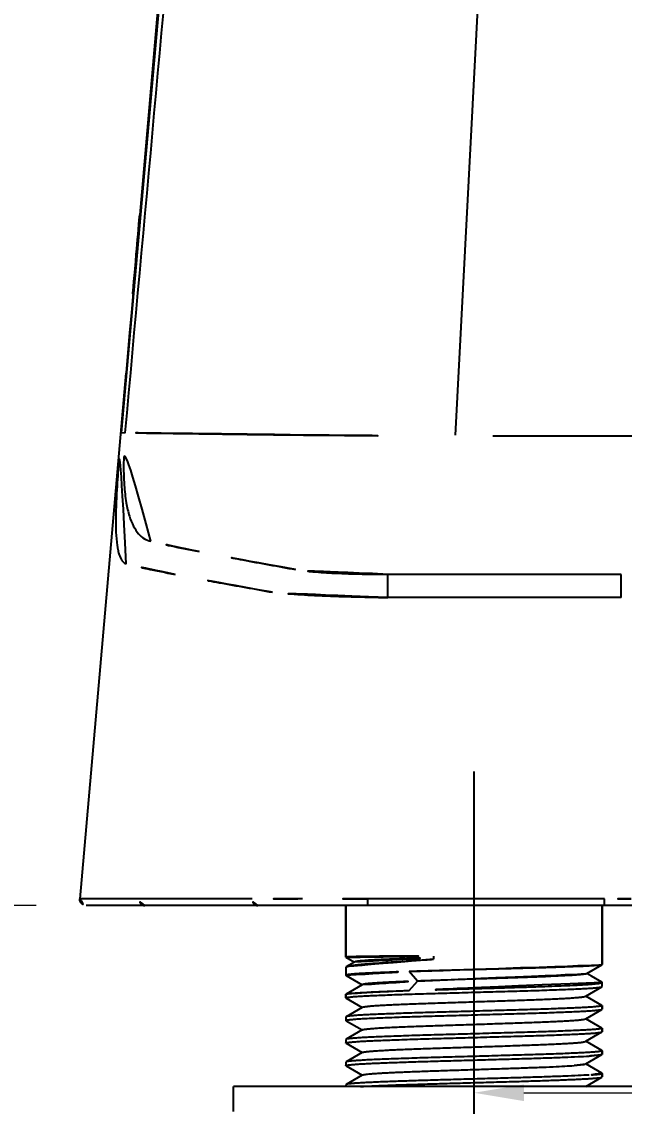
# Model space of a CAD drawing. Extents: x 16296660632 to 16296672714, y -37409619871 to -37409617455.
# Drawn here: x 16296672227.1 to 16296672275.3, y -37409617863.3 to -37409617776.4 of the extents above; entities that cross this region are included whole.
import ezdxf

# ---------------------------------------------------------------- set-up
doc = ezdxf.new("R2010")
doc.units = 0
doc.header["$LTSCALE"] = 10
doc.header["$MEASUREMENT"] = 0
doc.header["$PDMODE"] = 3
doc.header["$PDSIZE"] = -10
doc.linetypes.add('ACAD_ISO08W100', pattern=[36, 24, -3, 6, -3])
doc.layers.get('0').update_dxf_attribs({"linetype": 'CONTINUOUS'})
doc.layers.get('DEFPOINTS').update_dxf_attribs({"linetype": 'CONTINUOUS'})
doc.layers.add('02___PRT_ALL_AXES', color=7, linetype='CONTINUOUS')
doc.layers.add('06___PRT_ALL_SURFS', color=7, linetype='CONTINUOUS')
doc.styles.add('Daelim Dimension', font='')
doc.styles.get('Daelim Dimension').set_extended_font_data('나눔고딕')
doc.dimstyles.new('DEFAULT', dxfattribs={"dimscale": 2, "dimtxt": 2, "dimasz": 2, "dimexe": 0, "dimexo": 2, "dimgap": 1, "dimtad": 1, "dimdec": 1, "dimzin": 9, "dimdsep": 46, "dimtxsty": 'Daelim Dimension', "dimcen": 0.5, "dimclrd": 252, "dimclre": 252, "dimclrt": 3, "dimadec": 1, "dimazin": 0, "dimtfac": 1, "dimtdec": 1, "dimtix": 1, "dimtmove": 0, "dimatfit": 3, "dimfxl": 1, "dimtolj": 1, "dimtzin": 1, "dimlwd": 9, "dimlwe": 9, "dimarcsym": 0})

# ---------------------------------------------------------------- blocks, each defined once
blk = doc.blocks.new('*D4')
at = {"color": 5, "lineweight": 9, "transparency": 16777216}
for p, q in [((16296672362.71858, -37409617794.36756), (16296672362.71858, -37409617862.24598)), ((16296672263.28633, -37409617858.24598), (16296672263.28633, -37409617862.24598)), ((16296672267.28633, -37409617862.24598), (16296672358.71858, -37409617862.24598))]:
    blk.add_line(p, q, dxfattribs=at)
at = {"color": 5, "transparency": 16777216}
for points in [[(16296672267.28633, -37409617861.57932), (16296672267.28633, -37409617862.91264), (16296672263.28633, -37409617862.24598)], [(16296672358.71858, -37409617861.57932), (16296672358.71858, -37409617862.91264), (16296672362.71858, -37409617862.24598)]]:
    blk.add_solid(points, dxfattribs=at)
at = {"layer": 'DEFPOINTS', "color": 0, "transparency": 16777216}
for p in [(16296672362.71858, -37409617790.36756), (16296672263.28633, -37409617862.24598), (16296672362.71858, -37409617862.24598)]:
    blk.add_point(p, dxfattribs=at)
at = {"color": 7, "transparency": 16777216, "insert": (16296672313.00246, -37409617854.80249), "char_height": 10, "attachment_point": 5, "style": 'Daelim Dimension'}
blk.add_mtext('\\A1;99', dxfattribs=at)
blk = doc.blocks.new('*D6')
at = {"color": 5, "lineweight": 9, "transparency": 16777216}
for p, q in [((16296672259.286, -37409617724.947), (16296672211.297, -37409617724.947)), ((16296672211.297, -37409617728.947), (16296672211.297, -37409617843.245)), ((16296672228.239, -37409617847.245), (16296672211.297, -37409617847.245))]:
    blk.add_line(p, q, dxfattribs=at)
at = {"color": 5, "transparency": 16777216}
for points in [[(16296672210.63, -37409617728.947), (16296672211.964, -37409617728.947), (16296672211.297, -37409617724.947)], [(16296672210.63, -37409617843.245), (16296672211.964, -37409617843.245), (16296672211.297, -37409617847.245)]]:
    blk.add_solid(points, dxfattribs=at)
at = {"layer": 'DEFPOINTS', "color": 0, "transparency": 16777216}
for p in [(16296672263.286, -37409617724.947), (16296672211.297, -37409617847.245), (16296672232.239, -37409617847.245)]:
    blk.add_point(p, dxfattribs=at)
at = {"color": 7, "transparency": 16777216, "insert": (16296672203.903, -37409617786.096), "char_height": 10, "attachment_point": 5, "rotation": 90, "style": 'Daelim Dimension'}
blk.add_mtext('\\A1;122', dxfattribs=at)

msp = doc.modelspace()

# ---------------------------------------------------------------- linework, layer by layer
msp.add_line((16296672261.811939, -37409617809.569168), (16296672264.48793, -37409617758.216568))
at = {"color": 7, "linetype": 'Continuous'}
for p, q in [((16296672235.04635, -37409617809.349419), (16296672235.375, -37409617809.37706)), ((16296672264.79427, -37409617809.628067), (16296672287.099739, -37409617809.601517)), ((16296672256.37755, -37409617822.56826), (16296672256.37755, -37409617820.713867)), ((16296672275.06525, -37409617820.713867), (16296672256.37755, -37409617820.713867)), ((16296672275.06525, -37409617822.56826), (16296672275.06525, -37409617820.713867)), ((16296672275.06525, -37409617822.56826), (16296672256.37755, -37409617822.56826)), ((16296672234.61408, -37409617846.701431), (16296672231.741131, -37409617846.701668)), ((16296672234.80929, -37409617846.701447), (16296672234.61408, -37409617846.701431)), ((16296672234.889509, -37409617846.701462), (16296672234.80929, -37409617846.701447)), ((16296672236.10499, -37409617846.701607), (16296672234.889509, -37409617846.701462)), ((16296672236.46332, -37409617846.70166), (16296672236.10499, -37409617846.701607)), ((16296672245.52902, -37409617846.701668), (16296672236.46332, -37409617846.70166)), ((16296672249.56904, -37409617846.698357), (16296672249.193171, -37409617846.697968)), ((16296672254.780279, -37409617847.245247), (16296672254.780279, -37409617846.710373)), ((16296672273.732719, -37409617846.710373), (16296672254.780279, -37409617846.710373)), ((16296672273.732719, -37409617847.245247), (16296672273.732719, -37409617846.710373)), ((16296672288.992189, -37409617847.245247), (16296672232.239229, -37409617847.245247)), ((16296672253.036329, -37409617851.384697), (16296672253.036329, -37409617847.245247)), ((16296672273.536329, -37409617851.980003), (16296672273.536329, -37409617847.245247)), ((16296672253.03857, -37409617851.387268), (16296672253.712641, -37409617851.776527)), ((16296672260.05131, -37409617851.299362), (16296672260.05131, -37409617851.551117)), ((16296672253.06699, -37409617852.150513), (16296672253.036329, -37409617852.185791)), ((16296672253.712641, -37409617851.776527), (16296672253.06699, -37409617852.15049)), ((16296672253.738779, -37409617851.761391), (16296672253.712641, -37409617851.776527)), ((16296672272.320379, -37409617852.687531), (16296672273.52791, -37409617851.989708)), ((16296672273.52791, -37409617851.989708), (16296672273.536329, -37409617851.980003)), ((16296672253.036329, -37409617852.834579), (16296672253.03665, -37409617852.832329)), ((16296672253.04846, -37409617852.848587), (16296672253.036329, -37409617852.834579)), ((16296672253.04846, -37409617852.848587), (16296672254.339939, -37409617853.595253)), ((16296672258.77541, -37409617853.295242), (16296672258.11006, -37409617852.534576)), ((16296672272.2927, -37409617852.703529), (16296672272.320379, -37409617852.687531)), ((16296672254.339939, -37409617853.595253), (16296672253.04846, -37409617854.341904)), ((16296672254.367741, -37409617853.57917), (16296672254.339939, -37409617853.595253)), ((16296672258.11006, -37409617854.055908), (16296672258.77541, -37409617853.295242)), ((16296672272.232731, -37409617854.500237), (16296672273.52421, -37409617853.753593)), ((16296672273.5196, -37409617853.38118), (16296672273.536329, -37409617853.40049)), ((16296672273.52421, -37409617853.753593), (16296672273.536329, -37409617853.739578)), ((16296672273.536329, -37409617853.739578), (16296672273.536329, -37409617853.40049)), ((16296672253.04846, -37409617854.341904), (16296672253.036329, -37409617854.355904)), ((16296672253.036329, -37409617854.644577), (16296672253.036329, -37409617854.355904)), ((16296672253.036329, -37409617854.644577), (16296672253.03664, -37409617854.642349)), ((16296672253.04846, -37409617854.658592), (16296672253.036329, -37409617854.644577)), ((16296672253.04846, -37409617854.658592), (16296672254.339939, -37409617855.405243)), ((16296672272.204929, -37409617854.516319), (16296672272.232731, -37409617854.500237)), ((16296672273.52421, -37409617855.246887), (16296672272.232731, -37409617854.500237)), ((16296672254.339939, -37409617855.405243), (16296672253.04846, -37409617856.151894)), ((16296672254.367741, -37409617855.389168), (16296672254.339939, -37409617855.405243)), ((16296672272.232731, -37409617856.310242), (16296672273.52421, -37409617855.563591)), ((16296672273.52421, -37409617855.246887), (16296672273.536329, -37409617855.260902)), ((16296672273.52421, -37409617855.563591), (16296672273.536329, -37409617855.549583)), ((16296672273.536329, -37409617855.260902), (16296672273.53602, -37409617855.263138)), ((16296672273.536329, -37409617855.549583), (16296672273.536329, -37409617855.260902)), ((16296672253.04846, -37409617856.151894), (16296672253.036329, -37409617856.165909)), ((16296672253.036329, -37409617856.454582), (16296672253.03664, -37409617856.452347)), ((16296672253.04846, -37409617856.46859), (16296672253.036329, -37409617856.454582)), ((16296672253.04846, -37409617856.46859), (16296672254.339939, -37409617857.21524)), ((16296672272.204929, -37409617856.326317), (16296672272.232731, -37409617856.310242)), ((16296672273.52421, -37409617857.056892), (16296672272.232731, -37409617856.310242)), ((16296672254.339939, -37409617857.21524), (16296672253.04846, -37409617857.961891)), ((16296672254.367741, -37409617857.199173), (16296672254.339939, -37409617857.21524)), ((16296672272.232731, -37409617858.120247), (16296672273.52421, -37409617857.373596)), ((16296672273.52421, -37409617857.056892), (16296672273.536329, -37409617857.070908)), ((16296672273.52421, -37409617857.373596), (16296672273.536329, -37409617857.359581)), ((16296672273.536329, -37409617857.070908), (16296672273.53602, -37409617857.073143)), ((16296672273.536329, -37409617857.359581), (16296672273.536329, -37409617857.070908)), ((16296672253.04846, -37409617857.961891), (16296672253.036329, -37409617857.975906)), ((16296672253.036329, -37409617858.26458), (16296672253.03665, -37409617858.262337)), ((16296672253.04846, -37409617858.278587), (16296672253.036329, -37409617858.26458)), ((16296672253.04846, -37409617858.278587), (16296672254.339939, -37409617859.025253)), ((16296672272.204929, -37409617858.136307), (16296672272.232731, -37409617858.120247)), ((16296672273.52421, -37409617858.866898), (16296672272.232731, -37409617858.120247)), ((16296672254.339939, -37409617859.025253), (16296672253.04846, -37409617859.771896)), ((16296672254.367741, -37409617859.009171), (16296672254.339939, -37409617859.025253)), ((16296672272.232731, -37409617859.930237), (16296672273.52421, -37409617859.183594)), ((16296672273.52421, -37409617858.866898), (16296672273.536329, -37409617858.880913)), ((16296672273.52421, -37409617859.183594), (16296672273.536329, -37409617859.169579)), ((16296672273.536329, -37409617858.880913), (16296672273.53602, -37409617858.883141)), ((16296672273.536329, -37409617859.169579), (16296672273.536329, -37409617858.880913)), ((16296672253.04846, -37409617859.771896), (16296672253.036329, -37409617859.785896)), ((16296672253.036329, -37409617860.074577), (16296672253.03665, -37409617860.072327)), ((16296672253.04846, -37409617860.088593), (16296672253.036329, -37409617860.074577)), ((16296672272.204929, -37409617859.94632), (16296672272.232731, -37409617859.930237)), ((16296672273.52421, -37409617860.676903), (16296672272.232731, -37409617859.930237)), ((16296672253.04846, -37409617860.088593), (16296672254.339939, -37409617860.835243)), ((16296672254.339939, -37409617860.835243), (16296672253.04846, -37409617861.581886)), ((16296672254.367741, -37409617860.819168), (16296672254.339939, -37409617860.835243)), ((16296672273.52421, -37409617860.676903), (16296672273.536329, -37409617860.690903)), ((16296672273.536329, -37409617860.690903), (16296672273.53602, -37409617860.693153)), ((16296672273.536329, -37409617860.979584), (16296672273.536329, -37409617860.690903)), ((16296672253.04846, -37409617861.581886), (16296672253.036329, -37409617861.595909)), ((16296672272.232731, -37409617861.740242), (16296672273.52421, -37409617860.993591)), ((16296672273.52421, -37409617860.993591), (16296672273.536329, -37409617860.979584))]:
    msp.add_line(p, q, dxfattribs=at)
at = {"color": 1, "linetype": 'ACAD_ISO08W100'}
msp.add_line((16296672263.286329, -37409617836.498253), (16296672263.286341, -37409617902.566849), dxfattribs=at)
at = {"color": 7, "linetype": 'Continuous'}
msp.add_lwpolyline([(16296672273.5196, -37409617853.38118), (16296672272.682619, -37409617852.897087), (16296672272.320379, -37409617852.687531)], dxfattribs=at)
for centre, radius, start, end in [((16296672263.13085, -37409616609.902771), 1199.726385, 269.365380682, 270.07944871), ((16296672232.239229, -37409617846.745247), 0.5, 174.99986027, 269.99923502), ((16296672246.167089, -37409620455.152519), 2608.456376, 89.810830325, 89.925250452)]:
    msp.add_arc(centre, radius, start, end, dxfattribs=at)
for points in [[(16296672235.04635, -37409617809.349419), (16296672236.54336, -37409617792.281738), (16296672238.040819, -37409617775.214104), (16296672239.539339, -37409617758.146553)], [(16296672235.37491, -37409617809.378014), (16296672236.9209, -37409617792.306824), (16296672238.47546, -37409617775.236397), (16296672240.039761, -37409617758.166893)]]:
    msp.add_open_spline(points, degree=3, dxfattribs=at)
for points, knots in [([(16296672249.842199, -37409617809.55542), (16296672247.150351, -37409617809.526253), (16296672242.327971, -37409617809.461052), (16296672237.505569, -37409617809.396233), (16296672235.374849, -37409617809.377831)], [0, 0, 0, 0, 0.558182955, 1, 1, 1, 1]), ([(16296672235.457081, -37409617819.876297), (16296672235.161341, -37409617819.800346), (16296672234.92827, -37409617819.322311), (16296672234.79096, -37409617818.790894), (16296672234.684059, -37409617818.185066), (16296672234.613609, -37409617817.243408), (16296672234.60704, -37409617815.850517), (16296672234.68144, -37409617814.065979), (16296672234.83371, -37409617811.855247), (16296672234.968889, -37409617810.231148), (16296672235.04635, -37409617809.349419)], [0, 0, 0, 0, 0.085138717, 0.118532874, 0.157689078, 0.25516319, 0.382192014, 0.545578331, 0.75319822, 1, 1, 1, 1]), ([(16296672237.43166, -37409617818.053299), (16296672237.2472, -37409617818.026123), (16296672236.87006, -37409617817.88726), (16296672236.391899, -37409617817.460617), (16296672235.99169, -37409617816.832527), (16296672235.66437, -37409617815.986816), (16296672235.4139, -37409617814.879288), (16296672235.25507, -37409617813.429626), (16296672235.22208, -37409617811.557121), (16296672235.30282, -37409617810.157379), (16296672235.374821, -37409617809.377998)], [0, 0, 0, 0, 0.058945226, 0.123238214, 0.199242497, 0.292320421, 0.408594616, 0.557252164, 0.75256799, 1, 1, 1, 1]), ([(16296672241.28002, -37409617818.897232), (16296672240.532351, -37409617818.749702), (16296672239.24568, -37409617818.486122), (16296672237.96512, -37409617818.192482), (16296672237.431669, -37409617818.053299)], [0, 0, 0, 0, 0.580241621, 1, 1, 1, 1]), ([(16296672248.99967, -37409617820.332024), (16296672247.59267, -37409617820.069893), (16296672245.015341, -37409617819.613983), (16296672242.443661, -37409617819.126907), (16296672241.28002, -37409617818.897232)], [0, 0, 0, 0, 0.546827613, 1, 1, 1, 1]), ([(16296672239.35656, -37409617820.720192), (16296672238.599039, -37409617820.57251), (16296672237.29542, -37409617820.308746), (16296672235.997761, -37409617820.015259), (16296672235.457081, -37409617819.876297)], [0, 0, 0, 0, 0.580271672, 1, 1, 1, 1]), ([(16296672247.151199, -37409617822.152328), (16296672245.730829, -37409617821.888603), (16296672243.128519, -37409617821.433723), (16296672240.53157, -37409617820.948967), (16296672239.35656, -37409617820.720192)], [0, 0, 0, 0, 0.546858441, 1, 1, 1, 1]), ([(16296672256.37755, -37409617820.713867), (16296672255.597891, -37409617820.71386), (16296672254.10808, -37409617820.696854), (16296672252.04109, -37409617820.624069), (16296672250.360371, -37409617820.510643), (16296672249.389759, -37409617820.404694), (16296672248.99967, -37409617820.332024)], [0, 0, 0, 0, 0.316350782, 0.60450203, 0.838997158, 1, 1, 1, 1]), ([(16296672256.37755, -37409617822.56826), (16296672255.40428, -37409617822.555481), (16296672253.544149, -37409617822.517807), (16296672250.9622, -37409617822.427437), (16296672248.85939, -37409617822.311996), (16296672247.64348, -37409617822.214699), (16296672247.151199, -37409617822.152328)], [0, 0, 0, 0, 0.31607687, 0.604146742, 0.838865527, 1, 1, 1, 1]), ([(16296672236.94618, -37409617847.245247), (16296672236.815359, -37409617847.245232), (16296672236.539721, -37409617847.121368), (16296672236.45204, -37409617846.835022), (16296672236.46335, -37409617846.701668)], [0, 0, 0, 0, 0.494306835, 1, 1, 1, 1]), ([(16296672245.991039, -37409617847.245247), (16296672245.86488, -37409617847.245216), (16296672245.597, -37409617847.115044), (16296672245.518299, -37409617846.834511), (16296672245.529079, -37409617846.701668)], [0, 0, 0, 0, 0.486264099, 1, 1, 1, 1]), ([(16296672249.193171, -37409617846.697968), (16296672248.806641, -37409617846.697609), (16296672247.58526, -37409617846.697083), (16296672246.363871, -37409617846.697212), (16296672245.52902, -37409617846.701668)], [0, 0, 0, 0, 0.316461889, 1, 1, 1, 1]), ([(16296672275.854759, -37409617846.717033), (16296672275.679569, -37409617846.716423), (16296672274.972231, -37409617846.713989), (16296672274.264879, -37409617846.711838), (16296672273.732719, -37409617846.710373)], [0, 0, 0, 0, 0.247663724, 1, 1, 1, 1]), ([(16296672253.036329, -37409617851.384697), (16296672253.036329, -37409617851.383667), (16296672253.039351, -37409617851.381378), (16296672253.04521, -37409617851.379593), (16296672253.055201, -37409617851.377228), (16296672253.075911, -37409617851.37397), (16296672253.111731, -37409617851.370079), (16296672253.166229, -37409617851.365837), (16296672253.2362, -37409617851.36161), (16296672253.32148, -37409617851.357468), (16296672253.42194, -37409617851.353409), (16296672253.537451, -37409617851.349442), (16296672253.66782, -37409617851.345581), (16296672253.870781, -37409617851.340332), (16296672254.15996, -37409617851.334213), (16296672254.54826, -37409617851.327591), (16296672254.989849, -37409617851.32151), (16296672255.482019, -37409617851.316017), (16296672256.021799, -37409617851.31118), (16296672256.605881, -37409617851.307053), (16296672257.462709, -37409617851.30246), (16296672258.615721, -37409617851.299019), (16296672259.56004, -37409617851.298813), (16296672260.05131, -37409617851.299362)], [0, 0, 0, 0, 0.000438436, 0.00133897, 0.002770054, 0.004745037, 0.010340328, 0.018135391, 0.028126385, 0.040297673, 0.054630388, 0.07110514, 0.089700083, 0.110384491, 0.157889631, 0.213340153, 0.27639149, 0.346667754, 0.42373629, 0.507134889, 0.596341783, 0.79000328, 1, 1, 1, 1]), ([(16296672260.05131, -37409617851.551117), (16296672259.589621, -37409617851.578987), (16296672258.69912, -37409617851.632843), (16296672257.42201, -37409617851.712547), (16296672256.27039, -37409617851.789108), (16296672255.40081, -37409617851.852966), (16296672254.78631, -37409617851.9039), (16296672254.392111, -37409617851.939796), (16296672254.04561, -37409617851.975128), (16296672253.748659, -37409617852.009949), (16296672253.50276, -37409617852.044067), (16296672253.30929, -37409617852.077591), (16296672253.181339, -37409617852.106667), (16296672253.10663, -37409617852.131378), (16296672253.07847, -37409617852.143867), (16296672253.06703, -37409617852.15049)], [0, 0, 0, 0, 0.197712485, 0.381356156, 0.546984267, 0.691074881, 0.754064414, 0.810562648, 0.860276128, 0.902946395, 0.938366523, 0.966372187, 0.986888131, 0.994350583, 1, 1, 1, 1]), ([(16296672253.738779, -37409617851.761391), (16296672253.74659, -37409617851.756866), (16296672253.767401, -37409617851.748901), (16296672253.805361, -37409617851.738678), (16296672253.856091, -37409617851.728348), (16296672253.948799, -37409617851.713127), (16296672254.096189, -37409617851.695053), (16296672254.30999, -37409617851.674454), (16296672254.57198, -37409617851.65377), (16296672254.88065, -37409617851.633034), (16296672255.23423, -37409617851.612267), (16296672255.789499, -37409617851.583237), (16296672256.579309, -37409617851.547943), (16296672257.629801, -37409617851.507278), (16296672258.80094, -37409617851.466751), (16296672259.61953, -37409617851.440697), (16296672260.045031, -37409617851.427559)], [0, 0, 0, 0, 0.00428113, 0.010491218, 0.018672612, 0.028835315, 0.055087358, 0.089131373, 0.130789164, 0.179830739, 0.235974124, 0.298913825, 0.443758021, 0.611245455, 0.797927159, 1, 1, 1, 1]), ([(16296672258.11006, -37409617852.534576), (16296672258.91769, -37409617852.508293), (16296672260.59351, -37409617852.458397), (16296672262.708389, -37409617852.40065), (16296672264.44803, -37409617852.353989), (16296672265.7384, -37409617852.319252), (16296672266.988211, -37409617852.284897), (16296672268.17679, -37409617852.250954), (16296672269.28447, -37409617852.217438), (16296672270.29291, -37409617852.18438), (16296672271.1854, -37409617852.151802), (16296672271.849739, -37409617852.123932), (16296672272.312321, -37409617852.101341), (16296672272.60416, -37409617852.085381), (16296672272.85742, -37409617852.069572), (16296672273.07106, -37409617852.053963), (16296672273.2442, -37409617852.038528), (16296672273.362789, -37409617852.025124), (16296672273.43676, -37409617852.013863), (16296672273.476681, -37409617852.00631), (16296672273.506081, -37409617851.998863), (16296672273.522051, -37409617851.99308), (16296672273.527889, -37409617851.989708)], [0, 0, 0, 0, 0.157090002, 0.325930084, 0.411295101, 0.495406442, 0.576874858, 0.654355037, 0.726566088, 0.792312121, 0.850505096, 0.900186303, 0.921575012, 0.940539452, 0.957005445, 0.970904533, 0.982181232, 0.990797327, 0.994098356, 0.996727348, 0.99868936, 1, 1, 1, 1]), ([(16296672253.03665, -37409617852.832329), (16296672253.037741, -37409617852.828407), (16296672253.046841, -37409617852.820473), (16296672253.066019, -37409617852.812157), (16296672253.095739, -37409617852.803078), (16296672253.155781, -37409617852.789627), (16296672253.257589, -37409617852.773773), (16296672253.410931, -37409617852.75576), (16296672253.605471, -37409617852.737579), (16296672253.84033, -37409617852.719261), (16296672254.11459, -37409617852.700867), (16296672254.427099, -37409617852.682426), (16296672254.77656, -37409617852.663948), (16296672255.311991, -37409617852.638237), (16296672256.061529, -37409617852.606644), (16296672257.04817, -37409617852.569962), (16296672257.744499, -37409617852.546494), (16296672258.11006, -37409617852.534576)], [0, 0, 0, 0, 0.00240221, 0.006491373, 0.012526036, 0.020575615, 0.042793785, 0.073156348, 0.111577059, 0.157912998, 0.211975688, 0.273552568, 0.342383781, 0.418193583, 0.589433978, 0.78446651, 1, 1, 1, 1]), ([(16296672258.77541, -37409617853.295242), (16296672259.47942, -37409617853.268944), (16296672260.94021, -37409617853.218483), (16296672262.78385, -37409617853.158913), (16296672264.30064, -37409617853.110077), (16296672265.426319, -37409617853.073334), (16296672266.5173, -37409617853.036621), (16296672267.555759, -37409617852.999962), (16296672268.52475, -37409617852.963371), (16296672269.40851, -37409617852.926888), (16296672270.19269, -37409617852.890541), (16296672270.77796, -37409617852.859138), (16296672271.186991, -37409617852.833473), (16296672271.446449, -37409617852.815201), (16296672271.6728, -37409617852.796997), (16296672271.86511, -37409617852.778877), (16296672272.022711, -37409617852.760963), (16296672272.144899, -37409617852.743141), (16296672272.22447, -37409617852.727623), (16296672272.269699, -37409617852.714127), (16296672272.286221, -37409617852.707268), (16296672272.29269, -37409617852.703529)], [0, 0, 0, 0, 0.156137765, 0.323943472, 0.408813311, 0.492473831, 0.573557702, 0.650741441, 0.722767609, 0.788465323, 0.846772163, 0.896750225, 0.918360198, 0.937601688, 0.954396522, 0.968684738, 0.980411998, 0.989541089, 0.996058493, 0.998344256, 1, 1, 1, 1]), ([(16296672253.03664, -37409617854.642349), (16296672253.037399, -37409617854.639618), (16296672253.042379, -37409617854.633873), (16296672253.060711, -37409617854.62352), (16296672253.09922, -37409617854.61187), (16296672253.16254, -37409617854.59864), (16296672253.249451, -37409617854.585228), (16296672253.359489, -37409617854.571617), (16296672253.492599, -37409617854.557953), (16296672253.648439, -37409617854.54422), (16296672253.900551, -37409617854.524757), (16296672254.269461, -37409617854.50103), (16296672254.774139, -37409617854.473717), (16296672255.35787, -37409617854.446297), (16296672256.01523, -37409617854.418823), (16296672256.74011, -37409617854.391273), (16296672257.525801, -37409617854.363701), (16296672258.364981, -37409617854.336113), (16296672259.567909, -37409617854.298569), (16296672261.143579, -37409617854.25238), (16296672263.079309, -37409617854.197861), (16296672265.02272, -37409617854.143341), (16296672266.90177, -37409617854.088882), (16296672268.39547, -37409617854.042427), (16296672269.506281, -37409617854.004578), (16296672270.257799, -37409617853.977028), (16296672270.94458, -37409617853.949516), (16296672271.56023, -37409617853.922058), (16296672272.09906, -37409617853.894707), (16296672272.55607, -37409617853.867477), (16296672272.883711, -37409617853.84375), (16296672273.1017, -37409617853.824127), (16296672273.23134, -37409617853.810471), (16296672273.33787, -37409617853.796867), (16296672273.42127, -37409617853.783539), (16296672273.48101, -37409617853.770271), (16296672273.51306, -37409617853.76001), (16296672273.524179, -37409617853.753593)], [0, 0, 0, 0, 0.000413978, 0.00104182, 0.003083017, 0.00623562, 0.01051668, 0.015923791, 0.022447226, 0.030075401, 0.038792916, 0.059410058, 0.084114214, 0.112676088, 0.144835009, 0.180292083, 0.218719048, 0.259759766, 0.303032105, 0.394653621, 0.490195371, 0.586115872, 0.678859447, 0.764995443, 0.804575724, 0.841334732, 0.874929518, 0.905051576, 0.931422187, 0.953798128, 0.971976961, 0.979438583, 0.985793626, 0.99103072, 0.99514064, 0.998123128, 1, 1, 1, 1]), ([(16296672254.36775, -37409617853.57917), (16296672254.37396, -37409617853.575577), (16296672254.389681, -37409617853.56897), (16296672254.432421, -37409617853.555969), (16296672254.50724, -37409617853.540947), (16296672254.62182, -37409617853.523788), (16296672254.769251, -37409617853.5065), (16296672254.94891, -37409617853.489037), (16296672255.160179, -37409617853.471512), (16296672255.402269, -37409617853.453934), (16296672255.78385, -37409617853.429237), (16296672256.33007, -37409617853.399033), (16296672257.06266, -37409617853.364113), (16296672257.889521, -37409617853.329086), (16296672258.47102, -37409617853.306618), (16296672258.77541, -37409617853.295242)], [0, 0, 0, 0, 0.004861795, 0.01150752, 0.030310225, 0.056537407, 0.090135713, 0.131003943, 0.179011332, 0.233973558, 0.295694742, 0.43846213, 0.605148246, 0.793326196, 1, 1, 1, 1]), ([(16296672273.536329, -37409617853.40049), (16296672273.536329, -37409617853.404602), (16296672273.52964, -37409617853.414574), (16296672273.511551, -37409617853.424408), (16296672273.48357, -37409617853.435219), (16296672273.44482, -37409617853.445732), (16296672273.395269, -37409617853.456497), (16296672273.30772, -37409617853.472038), (16296672273.171289, -37409617853.490646), (16296672272.97571, -37409617853.511803), (16296672272.738461, -37409617853.532967), (16296672272.460529, -37409617853.554153), (16296672272.143129, -37409617853.575256), (16296672271.7876, -37409617853.596329), (16296672271.24194, -37409617853.625526), (16296672270.477301, -37409617853.661087), (16296672269.47019, -37409617853.702003), (16296672268.356701, -37409617853.742607), (16296672267.155979, -37409617853.782913), (16296672265.8887, -37409617853.822853), (16296672264.57663, -37409617853.862427), (16296672262.80323, -37409617853.914543), (16296672260.64517, -37409617853.977081), (16296672258.9345, -37409617854.02906), (16296672258.11006, -37409617854.055908)], [0, 0, 0, 0, 0.000798754, 0.002085459, 0.004005102, 0.006597071, 0.009875405, 0.013845106, 0.023852452, 0.036593552, 0.052025787, 0.070083339, 0.090693618, 0.113769413, 0.139211331, 0.19675554, 0.262343381, 0.334849021, 0.413025997, 0.495531135, 0.580948261, 0.667810664, 0.839893197, 1, 1, 1, 1]), ([(16296672258.11006, -37409617854.055908), (16296672257.758329, -37409617854.06736), (16296672257.08674, -37409617854.089973), (16296672256.13225, -37409617854.125237), (16296672255.28775, -37409617854.160408), (16296672254.658911, -37409617854.190826), (16296672254.22044, -37409617854.215721), (16296672253.943069, -37409617854.233421), (16296672253.70163, -37409617854.251068), (16296672253.49707, -37409617854.268646), (16296672253.330099, -37409617854.286018), (16296672253.20146, -37409617854.303291), (16296672253.11829, -37409617854.318321), (16296672253.071671, -37409617854.331497), (16296672253.054899, -37409617854.338181), (16296672253.048479, -37409617854.341904)], [0, 0, 0, 0, 0.20806734, 0.397291786, 0.564709011, 0.707797299, 0.769514621, 0.824359251, 0.872124353, 0.912637578, 0.945745656, 0.971352099, 0.989400997, 0.995611702, 1, 1, 1, 1]), ([(16296672254.36776, -37409617855.389168), (16296672254.37821, -37409617855.383133), (16296672254.40727, -37409617855.372948), (16296672254.460939, -37409617855.359909), (16296672254.534389, -37409617855.346741), (16296672254.627279, -37409617855.333366), (16296672254.739571, -37409617855.319931), (16296672254.92717, -37409617855.30069), (16296672255.208031, -37409617855.277367), (16296672255.598761, -37409617855.250618), (16296672256.05835, -37409617855.22374), (16296672256.58267, -37409617855.196777), (16296672257.167049, -37409617855.169746), (16296672257.80624, -37409617855.142677), (16296672258.75111, -37409617855.105492), (16296672260.02277, -37409617855.059837), (16296672261.624849, -37409617855.006317), (16296672263.286329, -37409617854.952744), (16296672264.947821, -37409617854.899162), (16296672266.5499, -37409617854.84565), (16296672267.82156, -37409617854.800003), (16296672268.76643, -37409617854.76281), (16296672269.405621, -37409617854.735741), (16296672269.99, -37409617854.70871), (16296672270.51432, -37409617854.681747), (16296672270.973909, -37409617854.654869), (16296672271.364639, -37409617854.628113), (16296672271.6455, -37409617854.604797), (16296672271.833099, -37409617854.585564), (16296672271.945391, -37409617854.572121), (16296672272.038271, -37409617854.558746), (16296672272.111731, -37409617854.54557), (16296672272.1654, -37409617854.532539), (16296672272.19446, -37409617854.522362), (16296672272.20491, -37409617854.516319)], [0, 0, 0, 0, 0.002026928, 0.005115604, 0.009287148, 0.014541301, 0.020872116, 0.028270204, 0.046200668, 0.068181755, 0.094019434, 0.12348751, 0.156320859, 0.192229747, 0.230890663, 0.315069832, 0.405853557, 0.499999838, 0.594146085, 0.684929731, 0.76910884, 0.807770114, 0.843678699, 0.876512221, 0.905980374, 0.931817788, 0.953799381, 0.971729161, 0.979127449, 0.98545881, 0.990712525, 0.994883679, 0.997972973, 1, 1, 1, 1]), ([(16296672253.03664, -37409617856.452347), (16296672253.037399, -37409617856.449623), (16296672253.042379, -37409617856.443871), (16296672253.060711, -37409617856.433517), (16296672253.09923, -37409617856.421867), (16296672253.16254, -37409617856.408638), (16296672253.249451, -37409617856.395233), (16296672253.359501, -37409617856.38163), (16296672253.492611, -37409617856.36795), (16296672253.648451, -37409617856.354218), (16296672253.900551, -37409617856.334747), (16296672254.269461, -37409617856.311028), (16296672254.774139, -37409617856.283722), (16296672255.357861, -37409617856.256302), (16296672256.015221, -37409617856.228813), (16296672256.74011, -37409617856.201279), (16296672257.525801, -37409617856.173714), (16296672258.36499, -37409617856.146103), (16296672259.56794, -37409617856.108566), (16296672261.14361, -37409617856.062378), (16296672263.07933, -37409617856.007874), (16296672265.02273, -37409617855.953346), (16296672266.90177, -37409617855.89888), (16296672268.39547, -37409617855.852432), (16296672269.506281, -37409617855.814583), (16296672270.257811, -37409617855.787033), (16296672270.944599, -37409617855.759506), (16296672271.560261, -37409617855.732063), (16296672272.099079, -37409617855.704712), (16296672272.556089, -37409617855.677483), (16296672272.883711, -37409617855.653748), (16296672273.1017, -37409617855.634132), (16296672273.23135, -37409617855.620468), (16296672273.33787, -37409617855.606873), (16296672273.42127, -37409617855.593536), (16296672273.48101, -37409617855.580276), (16296672273.51306, -37409617855.570007), (16296672273.524179, -37409617855.563591)], [0, 0, 0, 0, 0.000414008, 0.001041886, 0.003083146, 0.006235809, 0.010516911, 0.015923995, 0.022447392, 0.030075575, 0.038793026, 0.059409975, 0.084113926, 0.112675671, 0.144834481, 0.180291712, 0.218719013, 0.259760569, 0.303033655, 0.394655243, 0.490196378, 0.586116251, 0.678859268, 0.7649954, 0.804576048, 0.841335549, 0.874930682, 0.905052818, 0.931423045, 0.953798681, 0.97197729, 0.979438847, 0.985793802, 0.991030817, 0.995140696, 0.998123151, 1, 1, 1, 1]), ([(16296672273.53602, -37409617855.263138), (16296672273.535271, -37409617855.265869), (16296672273.530291, -37409617855.271606), (16296672273.511959, -37409617855.281967), (16296672273.47345, -37409617855.293617), (16296672273.41013, -37409617855.306847), (16296672273.323219, -37409617855.320251), (16296672273.213181, -37409617855.333847), (16296672273.08007, -37409617855.347527), (16296672272.924231, -37409617855.361267), (16296672272.672119, -37409617855.38073), (16296672272.303209, -37409617855.404457), (16296672271.798531, -37409617855.43177), (16296672271.214809, -37409617855.459183), (16296672270.557461, -37409617855.486671), (16296672269.83259, -37409617855.514214), (16296672269.046909, -37409617855.541779), (16296672268.207729, -37409617855.569382), (16296672267.004789, -37409617855.606918), (16296672265.42911, -37409617855.653107), (16296672263.49337, -37409617855.707626), (16296672261.549971, -37409617855.762138), (16296672259.670931, -37409617855.816597), (16296672258.177231, -37409617855.863052), (16296672257.066429, -37409617855.900909), (16296672256.314899, -37409617855.928459), (16296672255.628099, -37409617855.955971), (16296672255.01244, -37409617855.983429), (16296672254.47361, -37409617856.010773), (16296672254.0166, -37409617856.03801), (16296672253.688959, -37409617856.061737), (16296672253.47097, -37409617856.081352), (16296672253.34133, -37409617856.095016), (16296672253.2348, -37409617856.108612), (16296672253.1514, -37409617856.121948), (16296672253.09166, -37409617856.135208), (16296672253.059601, -37409617856.145477), (16296672253.048479, -37409617856.151894)], [0, 0, 0, 0, 0.000413978, 0.001041819, 0.003083014, 0.006235617, 0.010516679, 0.015923794, 0.022447228, 0.030075392, 0.03879289, 0.059410041, 0.084114282, 0.112675903, 0.144834027, 0.180290353, 0.218716865, 0.259757888, 0.303030746, 0.394652705, 0.490194401, 0.586114958, 0.678858274, 0.764993348, 0.804573735, 0.841333423, 0.874929042, 0.905051624, 0.931422223, 0.953798105, 0.971976964, 0.979438594, 0.985793636, 0.991030725, 0.995140642, 0.998123128, 1, 1, 1, 1]), ([(16296672254.367741, -37409617857.199173), (16296672254.378201, -37409617857.193123), (16296672254.40727, -37409617857.182953), (16296672254.460939, -37409617857.169907), (16296672254.534389, -37409617857.156738), (16296672254.627279, -37409617857.143356), (16296672254.739571, -37409617857.129929), (16296672254.927179, -37409617857.110687), (16296672255.208031, -37409617857.087372), (16296672255.59877, -37409617857.060623), (16296672256.05835, -37409617857.033737), (16296672256.58268, -37409617857.006767), (16296672257.167049, -37409617856.979736), (16296672257.80624, -37409617856.952667), (16296672258.75111, -37409617856.915489), (16296672260.02277, -37409617856.869827), (16296672261.624849, -37409617856.816322), (16296672263.286329, -37409617856.762741), (16296672264.947821, -37409617856.709167), (16296672266.5499, -37409617856.655647), (16296672267.82156, -37409617856.610001), (16296672268.76643, -37409617856.572807), (16296672269.405621, -37409617856.545738), (16296672269.98999, -37409617856.518707), (16296672270.51432, -37409617856.491737), (16296672270.9739, -37409617856.464867), (16296672271.364639, -37409617856.43811), (16296672271.6455, -37409617856.414803), (16296672271.833099, -37409617856.395554), (16296672271.945391, -37409617856.382118), (16296672272.03828, -37409617856.368752), (16296672272.111731, -37409617856.355583), (16296672272.1654, -37409617856.342529), (16296672272.19445, -37409617856.332359), (16296672272.20491, -37409617856.326317)], [0, 0, 0, 0, 0.002028155, 0.005117319, 0.009287536, 0.014541469, 0.020873828, 0.028271475, 0.046201397, 0.068182496, 0.094020681, 0.123487842, 0.156322299, 0.192229916, 0.230891928, 0.315070789, 0.405854272, 0.500000474, 0.594146778, 0.68493047, 0.769109397, 0.807770476, 0.843678815, 0.876512933, 0.905979986, 0.931818854, 0.953798757, 0.971730362, 0.979127273, 0.98545836, 0.990713421, 0.994884579, 0.997972363, 1, 1, 1, 1]), ([(16296672253.03665, -37409617858.262337), (16296672253.037399, -37409617858.259613), (16296672253.042379, -37409617858.253868), (16296672253.060711, -37409617858.243523), (16296672253.09923, -37409617858.231857), (16296672253.16255, -37409617858.218643), (16296672253.24946, -37409617858.205231), (16296672253.359501, -37409617858.191628), (16296672253.492611, -37409617858.177963), (16296672253.648451, -37409617858.164223), (16296672253.900551, -37409617858.14476), (16296672254.269461, -37409617858.121033), (16296672254.77413, -37409617858.093719), (16296672255.357861, -37409617858.066307), (16296672256.015221, -37409617858.038818), (16296672256.74011, -37409617858.011276), (16296672257.52581, -37409617857.983704), (16296672258.365009, -37409617857.956108), (16296672259.567961, -37409617857.918571), (16296672261.14362, -37409617857.872383), (16296672263.079321, -37409617857.817863), (16296672265.022711, -37409617857.763344), (16296672266.901739, -37409617857.708893), (16296672268.39546, -37409617857.66243), (16296672269.506281, -37409617857.62458), (16296672270.25782, -37409617857.597023), (16296672270.944611, -37409617857.569511), (16296672271.56027, -37409617857.542061), (16296672272.099091, -37409617857.514709), (16296672272.556089, -37409617857.48748), (16296672272.88372, -37409617857.463753), (16296672273.1017, -37409617857.44413), (16296672273.23135, -37409617857.430473), (16296672273.33787, -37409617857.41687), (16296672273.42127, -37409617857.403526), (16296672273.48101, -37409617857.390266), (16296672273.51306, -37409617857.380013), (16296672273.524179, -37409617857.373596)], [0, 0, 0, 0, 0.000414037, 0.001041949, 0.00308327, 0.006235976, 0.01051707, 0.015924065, 0.022447372, 0.030075531, 0.038792884, 0.059409662, 0.084113603, 0.112675454, 0.144834378, 0.180291852, 0.218719378, 0.259761235, 0.303034645, 0.394656166, 0.490195482, 0.586114702, 0.678857953, 0.764994848, 0.804575885, 0.841335863, 0.874931465, 0.905053815, 0.93142372, 0.953799031, 0.971977397, 0.97943889, 0.985793814, 0.991030814, 0.99514068, 0.998123139, 1, 1, 1, 1]), ([(16296672273.53602, -37409617857.073143), (16296672273.535271, -37409617857.075867), (16296672273.530291, -37409617857.081612), (16296672273.511959, -37409617857.091972), (16296672273.47345, -37409617857.103622), (16296672273.41013, -37409617857.116852), (16296672273.323219, -37409617857.130257), (16296672273.213181, -37409617857.14386), (16296672273.080059, -37409617857.157532), (16296672272.924231, -37409617857.171257), (16296672272.672119, -37409617857.190727), (16296672272.303209, -37409617857.214447), (16296672271.798531, -37409617857.241768), (16296672271.214809, -37409617857.26918), (16296672270.557461, -37409617857.296669), (16296672269.832569, -37409617857.324211), (16296672269.046881, -37409617857.351784), (16296672268.207701, -37409617857.379379), (16296672267.004749, -37409617857.416924), (16296672265.429079, -37409617857.463097), (16296672263.493361, -37409617857.517616), (16296672261.549959, -37409617857.572144), (16296672259.670919, -37409617857.626602), (16296672258.17721, -37409617857.67305), (16296672257.066389, -37409617857.710907), (16296672256.314859, -37409617857.738457), (16296672255.628071, -37409617857.765984), (16296672255.012409, -37409617857.793427), (16296672254.473579, -37409617857.820778), (16296672254.016581, -37409617857.848007), (16296672253.68895, -37409617857.871727), (16296672253.470961, -37409617857.891357), (16296672253.34132, -37409617857.905006), (16296672253.2348, -37409617857.918617), (16296672253.1514, -37409617857.931953), (16296672253.09166, -37409617857.945213), (16296672253.059601, -37409617857.955467), (16296672253.048479, -37409617857.961891)], [0, 0, 0, 0, 0.000413992, 0.001041849, 0.003083075, 0.006235704, 0.01051678, 0.015923875, 0.022447286, 0.030075453, 0.038792918, 0.059409923, 0.084113912, 0.112675533, 0.144834037, 0.180290957, 0.218718037, 0.259759448, 0.303032466, 0.394654121, 0.490195313, 0.586115293, 0.678858385, 0.764994776, 0.804575645, 0.841335449, 0.874930909, 0.905053279, 0.931423447, 0.95379901, 0.971977509, 0.979439038, 0.985793932, 0.99103089, 0.995140744, 0.998123175, 1, 1, 1, 1]), ([(16296672254.36776, -37409617859.009171), (16296672254.37822, -37409617859.003128), (16296672254.40727, -37409617858.992958), (16296672254.460939, -37409617858.979912), (16296672254.534389, -37409617858.966743), (16296672254.627279, -37409617858.953369), (16296672254.739571, -37409617858.939934), (16296672254.927179, -37409617858.920677), (16296672255.208031, -37409617858.897377), (16296672255.59877, -37409617858.870613), (16296672256.05835, -37409617858.843742), (16296672256.58268, -37409617858.816772), (16296672257.167049, -37409617858.789749), (16296672257.80624, -37409617858.76268), (16296672258.75111, -37409617858.725487), (16296672260.02277, -37409617858.67984), (16296672261.624849, -37409617858.62632), (16296672263.286329, -37409617858.572746), (16296672264.947821, -37409617858.519173), (16296672266.5499, -37409617858.465652), (16296672267.82156, -37409617858.419998), (16296672268.76643, -37409617858.382812), (16296672269.405621, -37409617858.355743), (16296672269.98999, -37409617858.328712), (16296672270.51432, -37409617858.301743), (16296672270.9739, -37409617858.274872), (16296672271.364639, -37409617858.248108), (16296672271.645491, -37409617858.2248), (16296672271.833099, -37409617858.205551), (16296672271.945391, -37409617858.192123), (16296672272.03828, -37409617858.178749), (16296672272.111731, -37409617858.165573), (16296672272.1654, -37409617858.152527), (16296672272.194469, -37409617858.142357), (16296672272.204929, -37409617858.136307)], [0, 0, 0, 0, 0.002027968, 0.005115816, 0.009286513, 0.014541739, 0.020873147, 0.028269843, 0.046201469, 0.06818116, 0.094020331, 0.12348703, 0.156321524, 0.19222952, 0.230890889, 0.31506971, 0.405853318, 0.499999614, 0.594145823, 0.684929283, 0.769108073, 0.807770177, 0.843677596, 0.87651235, 0.905979109, 0.931817716, 0.953798342, 0.971728676, 0.97912598, 0.98545833, 0.990712704, 0.994882712, 0.997971575, 1, 1, 1, 1]), ([(16296672273.53602, -37409617858.883141), (16296672273.535271, -37409617858.885872), (16296672273.530291, -37409617858.891609), (16296672273.511959, -37409617858.90197), (16296672273.47345, -37409617858.91362), (16296672273.41013, -37409617858.926849), (16296672273.323219, -37409617858.940247), (16296672273.213181, -37409617858.953857), (16296672273.08007, -37409617858.967529), (16296672272.924231, -37409617858.98127), (16296672272.672131, -37409617859.000717), (16296672272.303221, -37409617859.024452), (16296672271.79855, -37409617859.051773), (16296672271.21483, -37409617859.079178), (16296672270.55747, -37409617859.106667), (16296672269.832569, -37409617859.134209), (16296672269.046869, -37409617859.161781), (16296672268.20768, -37409617859.189377), (16296672267.004721, -37409617859.226921), (16296672265.429041, -37409617859.273109), (16296672263.49333, -37409617859.327621), (16296672261.54994, -37409617859.382141), (16296672259.67091, -37409617859.4366), (16296672258.1772, -37409617859.483063), (16296672257.06638, -37409617859.520897), (16296672256.314831, -37409617859.548462), (16296672255.62804, -37409617859.575974), (16296672255.012381, -37409617859.603432), (16296672254.47356, -37409617859.630783), (16296672254.01656, -37409617859.657997), (16296672253.688931, -37409617859.68174), (16296672253.470949, -37409617859.701347), (16296672253.341311, -37409617859.715019), (16296672253.2348, -37409617859.728607), (16296672253.1514, -37409617859.741951), (16296672253.09166, -37409617859.755211), (16296672253.059601, -37409617859.765472), (16296672253.048479, -37409617859.771896)], [0, 0, 0, 0, 0.000413985, 0.001041835, 0.003083047, 0.006235655, 0.010516701, 0.015923765, 0.022447133, 0.030075225, 0.038792578, 0.059409301, 0.084112946, 0.112674579, 0.144833549, 0.180291025, 0.218718623, 0.259760513, 0.30303401, 0.394656255, 0.490197182, 0.586115672, 0.678858265, 0.764995354, 0.804576486, 0.84133651, 0.874932072, 0.905054535, 0.931424576, 0.953799988, 0.971978134, 0.979439555, 0.985794271, 0.99103106, 0.995140828, 0.998123207, 1, 1, 1, 1]), ([(16296672272.4991, -37409617859.300293), (16296672272.634821, -37409617859.291603), (16296672272.82621, -37409617859.278313), (16296672273.06464, -37409617859.257698), (16296672273.206301, -37409617859.243347), (16296672273.322479, -37409617859.229057), (16296672273.413179, -37409617859.215103), (16296672273.47777, -37409617859.201157), (16296672273.512341, -37409617859.19043), (16296672273.524191, -37409617859.183594)], [0, 0, 0, 0, 0.394625883, 0.556629986, 0.694412525, 0.807709968, 0.896351661, 0.960302113, 1, 1, 1, 1]), ([(16296672253.03665, -37409617860.072327), (16296672253.038191, -37409617860.066788), (16296672253.05389, -37409617860.056503), (16296672253.08416, -37409617860.046097), (16296672253.1332, -37409617860.034317), (16296672253.19906, -37409617860.022758), (16296672253.28286, -37409617860.010887), (16296672253.38405, -37409617859.999031), (16296672253.502621, -37409617859.987091), (16296672253.6947, -37409617859.970169), (16296672253.97645, -37409617859.949539), (16296672254.36305, -37409617859.925797), (16296672254.812189, -37409617859.901978), (16296672255.320721, -37409617859.878082), (16296672255.88509, -37409617859.854149), (16296672256.501341, -37409617859.830177), (16296672257.165171, -37409617859.80619), (16296672258.13163, -37409617859.773376), (16296672259.421249, -37409617859.732933), (16296672261.040859, -37409617859.68541), (16296672262.723301, -37409617859.63784), (16296672264.421511, -37409617859.590263), (16296672266.08795, -37409617859.542702), (16296672267.675989, -37409617859.495216), (16296672269.14119, -37409617859.447853), (16296672270.44253, -37409617859.400726), (16296672271.543579, -37409617859.353943), (16296672272.206579, -37409617859.319054), (16296672272.4991, -37409617859.300293)], [0, 0, 0, 0, 0.000885577, 0.002558506, 0.005106601, 0.008548871, 0.012888052, 0.018119449, 0.024236361, 0.031230875, 0.047803002, 0.067723472, 0.090855892, 0.117039979, 0.146093095, 0.177813645, 0.21197863, 0.248350161, 0.326676491, 0.410601877, 0.497780933, 0.585777223, 0.672128031, 0.754419184, 0.830350935, 0.897799587, 0.954878, 1, 1, 1, 1]), ([(16296672254.36776, -37409617860.819168), (16296672254.376539, -37409617860.814087), (16296672254.40016, -37409617860.805229), (16296672254.44342, -37409617860.793861), (16296672254.501591, -37409617860.782356), (16296672254.60837, -37409617860.765358), (16296672254.77849, -37409617860.74514), (16296672255.02552, -37409617860.722054), (16296672255.328381, -37409617860.698807), (16296672255.685011, -37409617860.675438), (16296672256.093031, -37409617860.651993), (16296672256.54966, -37409617860.628502), (16296672257.051861, -37409617860.604973), (16296672257.802389, -37409617860.57251), (16296672258.826639, -37409617860.532608), (16296672260.139099, -37409617860.485977), (16296672261.53653, -37409617860.439293), (16296672262.981199, -37409617860.39254), (16296672264.434099, -37409617860.345787), (16296672265.85603, -37409617860.299057), (16296672267.20857, -37409617860.252411), (16296672268.455231, -37409617860.205856), (16296672269.56237, -37409617860.159569), (16296672270.50009, -37409617860.113579), (16296672271.065229, -37409617860.07933), (16296672271.314911, -37409617860.060959)], [0, 0, 0, 0, 0.001792058, 0.004423603, 0.007913786, 0.012264956, 0.023537338, 0.038188833, 0.056124741, 0.077232276, 0.101367371, 0.12837254, 0.158062787, 0.190241647, 0.261176071, 0.339265207, 0.422404021, 0.508350551, 0.594786743, 0.679381319, 0.759852734, 0.83403164, 0.89991825, 0.955741197, 1, 1, 1, 1]), ([(16296672271.314911, -37409617860.060959), (16296672271.431351, -37409617860.052391), (16296672271.59577, -37409617860.039299), (16296672271.80088, -37409617860.019081), (16296672271.923531, -37409617860.004967), (16296672272.024771, -37409617859.990921), (16296672272.104561, -37409617859.977097), (16296672272.1625, -37409617859.963417), (16296672272.193781, -37409617859.952751), (16296672272.204901, -37409617859.94632)], [0, 0, 0, 0, 0.389382579, 0.550055327, 0.687383133, 0.801062502, 0.8909818, 0.957151534, 1, 1, 1, 1]), ([(16296672272.4991, -37409617860.821617), (16296672272.211651, -37409617860.84005), (16296672271.560989, -37409617860.874397), (16296672270.48127, -37409617860.920502), (16296672269.206261, -37409617860.966927), (16296672267.770571, -37409617861.013588), (16296672266.213169, -37409617861.060371), (16296672264.57634, -37409617861.107224), (16296672262.90451, -37409617861.154091), (16296672261.24304, -37409617861.200958), (16296672259.63703, -37409617861.24778), (16296672258.130051, -37409617861.294518), (16296672256.95503, -37409617861.334534), (16296672256.094971, -37409617861.367104), (16296672255.52038, -37409617861.390694), (16296672254.9986, -37409617861.414238), (16296672254.53314, -37409617861.437737), (16296672254.12718, -37409617861.461159), (16296672253.783461, -37409617861.484467), (16296672253.5371, -37409617861.504799), (16296672253.372919, -37409617861.521584), (16296672253.274839, -37409617861.533279), (16296672253.193769, -37409617861.544922), (16296672253.129709, -37409617861.556396), (16296672253.08292, -37409617861.567772), (16296672253.0576, -37409617861.57663), (16296672253.048479, -37409617861.581886)], [0, 0, 0, 0, 0.044378564, 0.10038382, 0.166506189, 0.240951924, 0.321701575, 0.406566443, 0.493245995, 0.579387257, 0.662655347, 0.740793523, 0.811682661, 0.843799131, 0.873399324, 0.90028549, 0.924273492, 0.945204505, 0.962935792, 0.977352831, 0.983287613, 0.988362236, 0.992570404, 0.995907895, 0.998377999, 1, 1, 1, 1]), ([(16296672273.53602, -37409617860.693153), (16296672273.53511, -37409617860.696419), (16296672273.52841, -37409617860.703178), (16296672273.50437, -37409617860.715042), (16296672273.45348, -37409617860.728477), (16296672273.369711, -37409617860.743721), (16296672273.254431, -37409617860.759209), (16296672273.10841, -37409617860.774933), (16296672272.93182, -37409617860.790733), (16296672272.72534, -37409617860.80661), (16296672272.577749, -37409617860.816566), (16296672272.4991, -37409617860.821617)], [0, 0, 0, 0, 0.009663897, 0.02517075, 0.077105463, 0.158267389, 0.268882412, 0.408781763, 0.57767632, 0.774992922, 1, 1, 1, 1]), ([(16296672254.212351, -37409617861.745232), (16296672254.51033, -37409617861.727226), (16296672255.17881, -37409617861.69339), (16296672256.28046, -37409617861.647713), (16296672257.567989, -37409617861.601753), (16296672259.007219, -37409617861.555573), (16296672260.559971, -37409617861.509293), (16296672262.18503, -37409617861.462959), (16296672263.839319, -37409617861.416603), (16296672265.47893, -37409617861.370247), (16296672267.060381, -37409617861.323952), (16296672268.541719, -37409617861.277733), (16296672269.695431, -37409617861.238159), (16296672270.539101, -37409617861.205963), (16296672271.10231, -37409617861.182632), (16296672271.61359, -37409617861.159348), (16296672272.06954, -37409617861.136108), (16296672272.46715, -37409617861.112961), (16296672272.80377, -37409617861.089897), (16296672273.045059, -37409617861.069809), (16296672273.205879, -37409617861.05323), (16296672273.302, -37409617861.041656), (16296672273.381479, -37409617861.030144), (16296672273.44433, -37409617861.018791), (16296672273.49029, -37409617861.007553), (16296672273.51519, -37409617860.998779), (16296672273.524179, -37409617860.993591)], [0, 0, 0, 0, 0.046324467, 0.103864589, 0.171100669, 0.246250784, 0.327320985, 0.412164684, 0.498532323, 0.584135085, 0.66670265, 0.744048634, 0.814122033, 0.845841673, 0.875064584, 0.901597255, 0.925264528, 0.945910979, 0.963401455, 0.977623614, 0.983480073, 0.988489607, 0.992645712, 0.995944305, 0.99838939, 1, 1, 1, 1])]:
    msp.add_open_spline(points, degree=3, knots=knots, dxfattribs=at)
at = {"layer": '02___PRT_ALL_AXES', "color": 7, "linetype": 'Continuous'}
for p, q in [((16296672239.48867, -37409617758.146881), (16296672236.534611, -37409617791.91188)), ((16296672235.424561, -37409617804.599854), (16296672231.741131, -37409617846.701668)), ((16296672253.036329, -37409617847.245247), (16296672253.036329, -37409617851.384697)), ((16296672273.536329, -37409617847.245247), (16296672273.536329, -37409617851.980003)), ((16296672253.036329, -37409617852.185791), (16296672253.036329, -37409617852.834579)), ((16296672253.036329, -37409617854.355904), (16296672253.036329, -37409617854.644577)), ((16296672273.536329, -37409617855.260902), (16296672273.536329, -37409617855.549583)), ((16296672253.036329, -37409617856.165909), (16296672253.036329, -37409617856.454582)), ((16296672273.536329, -37409617857.070908), (16296672273.536329, -37409617857.359581)), ((16296672253.036329, -37409617857.975906), (16296672253.036329, -37409617858.26458)), ((16296672273.536329, -37409617858.880913), (16296672273.536329, -37409617859.169579)), ((16296672253.036329, -37409617859.785896), (16296672253.036329, -37409617860.074577)), ((16296672273.536329, -37409617860.690903), (16296672273.536329, -37409617860.979584)), ((16296672244.036329, -37409617863.745247), (16296672244.036329, -37409617861.745247)), ((16296672282.536329, -37409617861.745247), (16296672244.036329, -37409617861.745247)), ((16296672253.036329, -37409617861.595909), (16296672253.036329, -37409617861.745247))]:
    msp.add_line(p, q, dxfattribs=at)
msp.add_open_spline([(16296672236.534611, -37409617791.91188), (16296672236.442789, -37409617792.961357), (16296672236.074789, -37409617797.190857), (16296672235.702761, -37409617801.420013), (16296672235.424561, -37409617804.599854)], degree=3, knots=[0, 0, 0, 0, 0.248143965, 1, 1, 1, 1], dxfattribs=at)
at = {"layer": '06___PRT_ALL_SURFS', "color": 7, "linetype": 'Continuous'}
msp.add_line((16296672239.64002, -37409617757.234039), (16296672235.057699, -37409617809.37529), dxfattribs=at)
msp.add_open_spline([(16296672249.84222, -37409617809.555557), (16296672249.337049, -37409617809.550087), (16296672248.345671, -37409617809.539948), (16296672246.886641, -37409617809.521896), (16296672245.48159, -37409617809.503067), (16296672243.71357, -37409617809.479927), (16296672241.62933, -37409617809.451797), (16296672239.045, -37409617809.417458), (16296672236.8762, -37409617809.391434), (16296672235.491289, -37409617809.378868), (16296672235.057699, -37409617809.37529)], degree=3, knots=[0, 0, 0, 0, 0.102506205, 0.201159869, 0.296059266, 0.38761647, 0.559920334, 0.718989804, 0.912021383, 1, 1, 1, 1], dxfattribs=at)

# ---------------------------------------------------------------- dimensions: what is measured, and where the dimension line sits
dim = msp.add_linear_dim(base=(16296672211.29689, -37409617847.245247), p1=(16296672263.286329, -37409617724.946953), p2=(16296672232.239229, -37409617847.245247), angle=90, dimstyle='DEFAULT', override={"dimtxt": 5, "dimdec": 0, "dimclrd": 5, "dimclre": 5, "dimclrt": 7})
dim.commit()
dim.dimension.update_dxf_attribs({"geometry": '*D6', "text_midpoint": (16296672203.903481, -37409617786.0961)})
dim = msp.add_linear_dim(base=(16296672362.71858, -37409617862.245979), p1=(16296672263.286329, -37409617862.245979), p2=(16296672362.71858, -37409617790.367561), dimstyle='DEFAULT', override={"dimtxt": 5, "dimdec": 0, "dimclrd": 5, "dimclre": 5, "dimclrt": 7})
dim.commit()
dim.dimension.update_dxf_attribs({"geometry": '*D4', "text_midpoint": (16296672313.00246, -37409617862.245979), "dimtype": 160})

doc.saveas('drawing.dxf')
